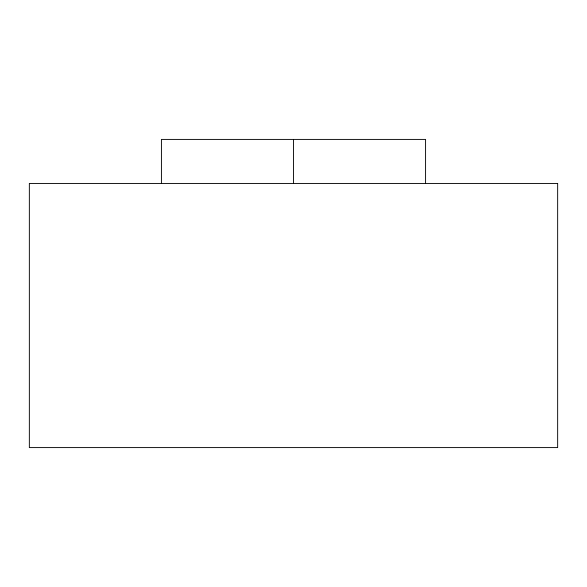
<?xml version="1.0" encoding="UTF-8"?>
<svg xmlns="http://www.w3.org/2000/svg" width="587" height="587" viewBox="0 0 587 587"><rect width="100%" height="100%" fill="white"/><g stroke="black" fill="none" stroke-linecap="round" stroke-linejoin="round"><path stroke-width="0.88" d="M425.575 183.438L425.575 139.412L161.425 139.412L161.425 183.438M293.5 139.412L293.5 183.438M557.65 183.438L29.35 183.438L29.35 447.588L557.65 447.588L557.65 183.438"/></g></svg>
